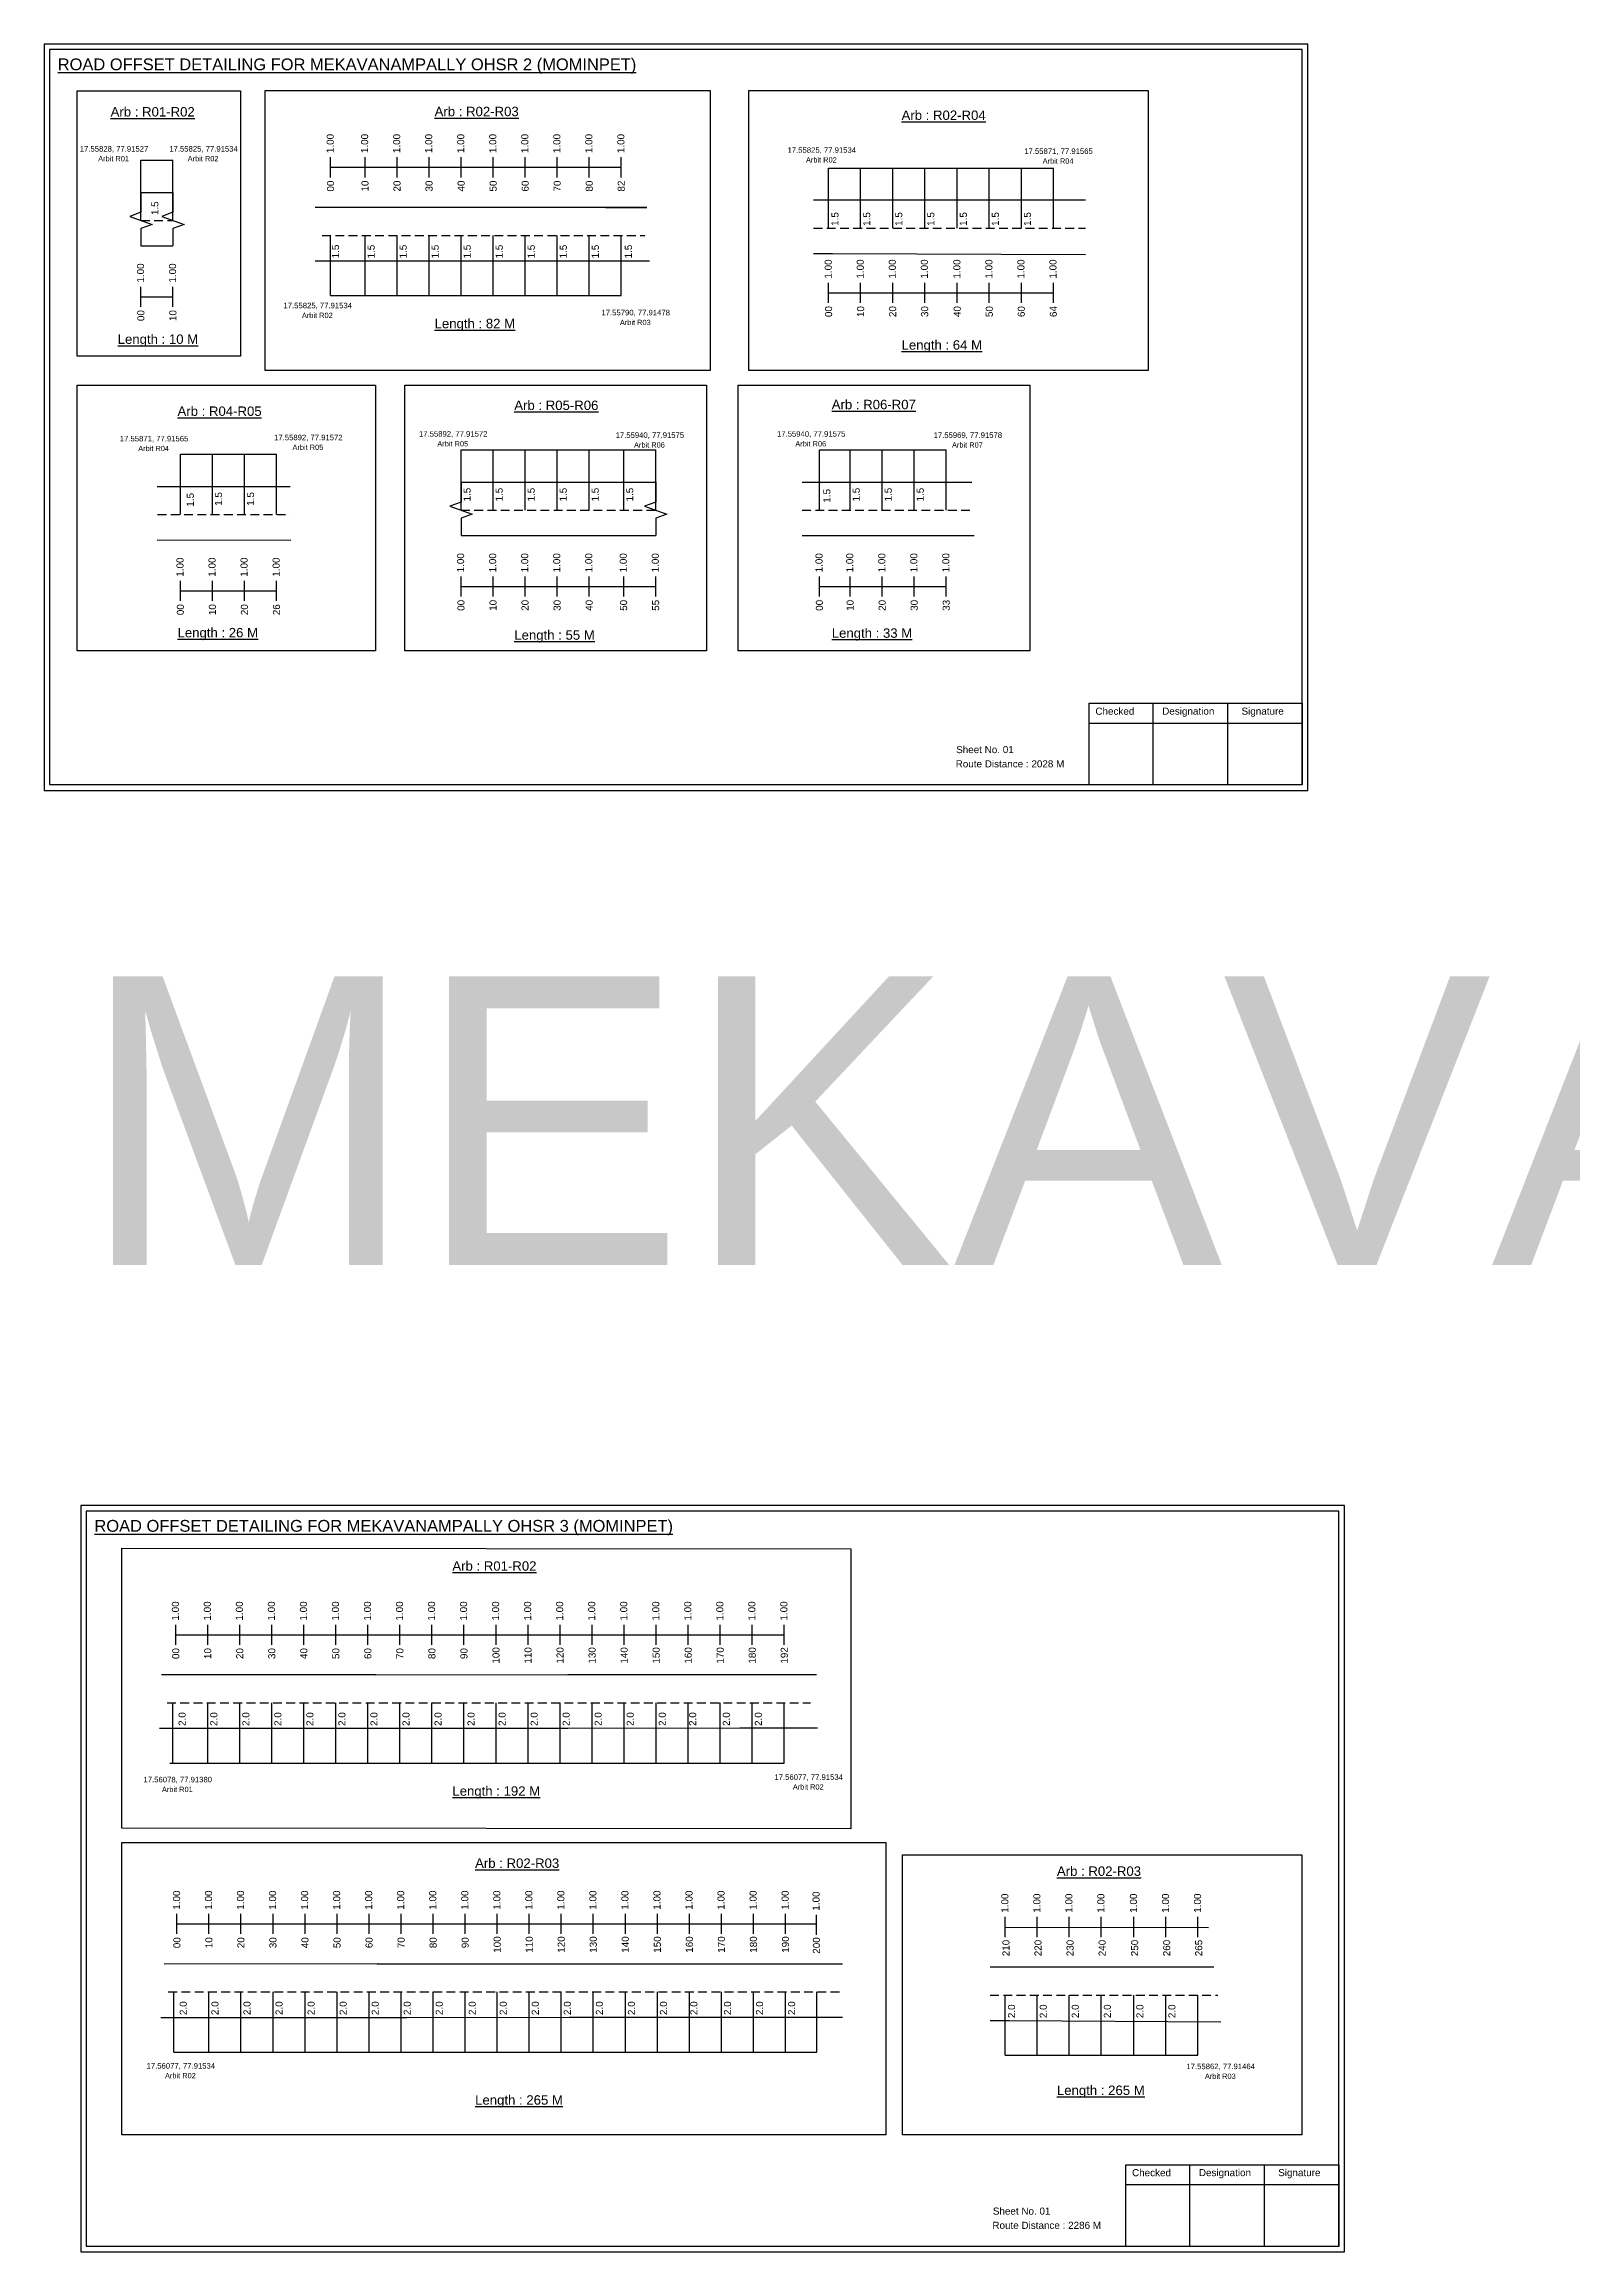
# Model space of a CAD drawing. Header units: inches. Extents: x 1241 to 8862, y 322 to 2472.
# Drawn here: x 4121 to 4770, y 322 to 1259 of the extents above; entities that cross this region are included whole.
import ezdxf

# ---------------------------------------------------------------- set-up
doc = ezdxf.new("R2010")
doc.units = ezdxf.units.IN
doc.header["$MEASUREMENT"] = 0
doc.linetypes.add('DASHED2', pattern=[0.375, 0.25, -0.125])
doc.layers.add('PDF_Geometry', color=7, linetype='Continuous')
doc.layers.add('PDF_Text', color=5, linetype='Continuous')
doc.styles.add('PDF Arial', font='arial.ttf')
doc.styles.get("Standard").update_dxf_attribs({"font": 'arial.ttf'})

msp = doc.modelspace()

# ---------------------------------------------------------------- linework, layer by layer
at = {"color": 5}
for p, q in [((4162.31, 1209.72), (4175.91, 1209.72)), ((4454.29, 1206.41), (4549.71, 1206.41)), ((4242.84, 1152.3), (4366.27, 1152.3)), ((4179.07, 1084.9), (4219.87, 1084.9)), ((4298.21, 1086.74), (4380.87, 1086.74)), ((4450.39, 1086.74), (4504.22, 1086.74)), ((4174.6, 529.46), (4435.48, 529.46)), ((4176.3, 406.74), (4449.27, 406.74)), ((4529.26, 405.44), (4611.08, 405.47))]:
    msp.add_line(p, q, dxfattribs=at)
for p, q in [((4162.31, 1184.18), (4162.31, 1209.72)), ((4175.91, 1184.18), (4175.91, 1209.72)), ((4454.29, 1180.87), (4454.29, 1206.41)), ((4467.89, 1180.87), (4467.89, 1206.41)), ((4481.49, 1180.87), (4481.49, 1206.41)), ((4495.09, 1180.87), (4495.09, 1206.41)), ((4508.91, 1180.87), (4508.91, 1206.41)), ((4522.51, 1180.87), (4522.51, 1206.41)), ((4536.11, 1180.87), (4536.11, 1206.41)), ((4549.71, 1180.87), (4549.71, 1206.41)), ((4162.31, 1196.06), (4175.91, 1196.06)), ((4563.31, 1192.76), (4447.88, 1192.76)), ((4377.14, 1189.72), (4236.28, 1189.72)), ((4359.52, 1189.72), (4377.14, 1189.72)), ((4162.31, 1173.38), (4175.91, 1173.38)), ((4242.84, 1152.3), (4242.84, 1177.83)), ((4257.47, 1152.3), (4257.47, 1177.83)), ((4271.07, 1152.3), (4271.07, 1177.83)), ((4284.67, 1152.3), (4284.67, 1177.83)), ((4298.27, 1152.3), (4298.27, 1177.83)), ((4311.87, 1152.3), (4311.87, 1177.83)), ((4325.47, 1152.3), (4325.47, 1177.83)), ((4339.07, 1152.3), (4339.07, 1177.83)), ((4352.67, 1152.3), (4352.67, 1177.83)), ((4366.27, 1152.3), (4366.27, 1177.83)), ((4236.28, 1167.03), (4268.4, 1167.03)), ((4268.4, 1167.03), (4378.27, 1167.03)), ((4447.88, 1170.07), (4455.94, 1170.07)), ((4455.94, 1170.07), (4563.31, 1169.78)), ((4179.07, 1059.37), (4179.07, 1084.9)), ((4192.67, 1059.37), (4192.67, 1084.9)), ((4206.27, 1059.37), (4206.27, 1084.9)), ((4219.87, 1059.37), (4219.87, 1084.9)), ((4298.21, 1061.2), (4298.21, 1086.74)), ((4311.81, 1061.2), (4311.81, 1086.74)), ((4325.41, 1061.2), (4325.41, 1086.74)), ((4339.01, 1061.2), (4339.01, 1086.74)), ((4352.61, 1061.2), (4352.61, 1086.74)), ((4367.27, 1061.21), (4367.27, 1086.74)), ((4380.87, 1061.21), (4380.87, 1086.74)), ((4450.39, 1061.2), (4450.39, 1086.74)), ((4463.42, 1061.2), (4463.42, 1086.74)), ((4477.02, 1061.2), (4477.02, 1086.74)), ((4490.62, 1061.2), (4490.62, 1086.74)), ((4504.22, 1061.2), (4504.22, 1086.74)), ((4169.24, 1071.25), (4225.73, 1071.25)), ((4298.21, 1073.09), (4380.87, 1073.09)), ((4443.04, 1073.09), (4515.07, 1073.09)), ((4298.21, 1050.4), (4380.87, 1050.4)), ((4443.04, 1050.4), (4516.07, 1050.4)), ((4169.24, 1048.56), (4225.95, 1048.44)), ((4262.04, 566.88), (4171.1, 566.84)), ((4262.04, 566.88), (4343.62, 566.96)), ((4343.62, 566.96), (4449.21, 567)), ((4175.79, 529.46), (4175.79, 555)), ((4190.68, 529.46), (4190.68, 555)), ((4204.28, 529.46), (4204.28, 555)), ((4217.88, 529.46), (4217.88, 555)), ((4231.48, 529.46), (4231.48, 555)), ((4245.08, 529.46), (4245.08, 555)), ((4258.68, 529.46), (4258.68, 555)), ((4272.28, 529.46), (4272.28, 555)), ((4285.88, 529.46), (4285.88, 555)), ((4299.48, 529.46), (4299.48, 555)), ((4313.08, 529.46), (4313.08, 555)), ((4326.68, 529.46), (4326.68, 555)), ((4340.28, 529.46), (4340.28, 555)), ((4353.88, 529.46), (4353.88, 555)), ((4367.48, 529.46), (4367.48, 555)), ((4381.08, 529.46), (4381.08, 555)), ((4394.68, 529.46), (4394.68, 555)), ((4408.28, 529.46), (4408.28, 555)), ((4421.88, 529.46), (4421.88, 555)), ((4435.48, 529.46), (4435.48, 555)), ((4170.23, 544.2), (4220.5, 544.2)), ((4216.95, 544.2), (4274.71, 544.23)), ((4274.71, 544.23), (4343.62, 544.27)), ((4343.62, 544.27), (4416.65, 544.32)), ((4416.65, 544.32), (4449.52, 544.35)), ((4262.55, 444.16), (4172.12, 444.06)), ((4262.55, 444.16), (4344.13, 444.24)), ((4344.13, 444.24), (4460.17, 444.19)), ((4617.81, 442.86), (4522.85, 442.86)), ((4176.3, 406.74), (4176.3, 432.28)), ((4191.19, 406.74), (4191.19, 432.28)), ((4204.79, 406.74), (4204.79, 432.28)), ((4218.39, 406.74), (4218.39, 432.28)), ((4231.99, 406.74), (4231.99, 432.28)), ((4245.59, 406.74), (4245.59, 432.28)), ((4259.19, 406.74), (4259.19, 432.28)), ((4272.79, 406.74), (4272.79, 432.28)), ((4286.39, 406.74), (4286.39, 432.28)), ((4299.99, 406.74), (4299.99, 432.28)), ((4313.59, 406.74), (4313.59, 432.28)), ((4327.19, 406.74), (4327.19, 432.28)), ((4340.79, 406.74), (4340.79, 432.28)), ((4354.39, 406.74), (4354.39, 432.28)), ((4367.99, 406.74), (4367.99, 432.28)), ((4381.59, 406.74), (4381.59, 432.28)), ((4395.19, 406.74), (4395.19, 432.28)), ((4408.79, 406.74), (4408.79, 432.28)), ((4422.39, 406.74), (4422.39, 432.28)), ((4435.99, 406.74), (4435.99, 432.28)), ((4449.27, 406.74), (4449.27, 432.28)), ((4529.26, 405.44), (4529.26, 430.98)), ((4542.86, 405.44), (4542.86, 430.98)), ((4556.46, 405.44), (4556.46, 430.98)), ((4570.06, 405.44), (4570.06, 430.98)), ((4583.88, 405.44), (4583.88, 430.98)), ((4597.48, 405.44), (4597.48, 430.98)), ((4611.08, 405.44), (4611.08, 430.98)), ((4170.79, 421.48), (4221.01, 421.48)), ((4217.46, 421.48), (4275.22, 421.51)), ((4275.22, 421.51), (4344.13, 421.55)), ((4344.13, 421.55), (4417.16, 421.6)), ((4417.16, 421.6), (4460.25, 421.63))]:
    msp.add_line(p, q)
at = {"color": 217, "true_color": 0x93278f}
for p, q in [((4242.84, 1202.44), (4242.84, 1211)), ((4257.47, 1202.44), (4257.47, 1211)), ((4271.07, 1202.44), (4271.07, 1211)), ((4284.67, 1202.44), (4284.67, 1211)), ((4298.27, 1202.44), (4298.27, 1211)), ((4311.87, 1202.44), (4311.87, 1211)), ((4325.47, 1202.44), (4325.47, 1211)), ((4339.07, 1202.44), (4339.07, 1211)), ((4352.67, 1202.44), (4352.67, 1211)), ((4366.27, 1202.44), (4366.27, 1211)), ((4242.84, 1206.72), (4366.27, 1206.79)), ((4162.31, 1147.48), (4162.31, 1156.04)), ((4175.91, 1147.48), (4175.91, 1156.04)), ((4454.29, 1149.18), (4454.29, 1157.74)), ((4454.29, 1153.45), (4549.71, 1153.51)), ((4467.89, 1149.18), (4467.89, 1157.74)), ((4481.49, 1149.18), (4481.49, 1157.74)), ((4495.09, 1149.18), (4495.09, 1157.74)), ((4508.91, 1149.18), (4508.91, 1157.74)), ((4522.51, 1149.18), (4522.51, 1157.74)), ((4536.11, 1149.18), (4536.11, 1157.74)), ((4549.71, 1149.18), (4549.71, 1157.74)), ((4162.31, 1151.75), (4175.91, 1151.75)), ((4179.07, 1022.67), (4179.07, 1031.22)), ((4192.67, 1022.67), (4192.67, 1031.22)), ((4206.27, 1022.67), (4206.27, 1031.22)), ((4219.87, 1022.67), (4219.87, 1031.22)), ((4298.21, 1024.5), (4298.21, 1033.06)), ((4311.81, 1024.5), (4311.81, 1033.06)), ((4325.41, 1024.5), (4325.41, 1033.06)), ((4339.01, 1024.5), (4339.01, 1033.06)), ((4352.61, 1024.5), (4352.61, 1033.06)), ((4367.27, 1024.51), (4367.27, 1033.06)), ((4380.87, 1024.51), (4380.87, 1033.06)), ((4450.39, 1024.5), (4450.39, 1033.06)), ((4463.42, 1024.5), (4463.42, 1033.06)), ((4477.02, 1024.5), (4477.02, 1033.06)), ((4490.62, 1024.5), (4490.62, 1033.06)), ((4504.22, 1024.5), (4504.22, 1033.06)), ((4179.07, 1026.94), (4219.87, 1026.94)), ((4298.21, 1028.77), (4380.87, 1028.78)), ((4450.39, 1028.77), (4504.22, 1028.78)), ((4177.11, 579.61), (4177.11, 588.16)), ((4177.11, 583.87), (4435.48, 583.88)), ((4190.68, 579.61), (4190.68, 588.16)), ((4204.28, 579.61), (4204.28, 588.16)), ((4217.88, 579.61), (4217.88, 588.16)), ((4231.48, 579.61), (4231.48, 588.16)), ((4245.08, 579.61), (4245.08, 588.16)), ((4258.68, 579.61), (4258.68, 588.16)), ((4272.28, 579.61), (4272.28, 588.16)), ((4285.88, 579.61), (4285.88, 588.16)), ((4299.48, 579.61), (4299.48, 588.16)), ((4313.08, 579.61), (4313.08, 588.16)), ((4326.68, 579.61), (4326.68, 588.16)), ((4340.28, 579.61), (4340.28, 588.16)), ((4353.88, 579.61), (4353.88, 588.16)), ((4367.48, 579.61), (4367.48, 588.16)), ((4381.08, 579.61), (4381.08, 588.16)), ((4394.68, 579.61), (4394.68, 588.16)), ((4408.28, 579.61), (4408.28, 588.16)), ((4421.88, 579.61), (4421.88, 588.16)), ((4435.48, 579.61), (4435.48, 588.16)), ((4177.62, 456.89), (4177.62, 465.44)), ((4177.62, 461.16), (4449.12, 461.16)), ((4191.19, 456.89), (4191.19, 465.44)), ((4204.79, 456.89), (4204.79, 465.44)), ((4218.39, 456.89), (4218.39, 465.44)), ((4231.99, 456.89), (4231.99, 465.44)), ((4245.59, 456.89), (4245.59, 465.44)), ((4259.19, 456.89), (4259.19, 465.44)), ((4272.79, 456.89), (4272.79, 465.44)), ((4286.39, 456.89), (4286.39, 465.44)), ((4299.99, 456.89), (4299.99, 465.44)), ((4313.59, 456.89), (4313.59, 465.44)), ((4327.19, 456.89), (4327.19, 465.44)), ((4340.79, 456.89), (4340.79, 465.44)), ((4354.39, 456.89), (4354.39, 465.44)), ((4367.99, 456.89), (4367.99, 465.44)), ((4381.59, 456.89), (4381.59, 465.44)), ((4395.19, 456.89), (4395.19, 465.44)), ((4408.79, 456.89), (4408.79, 465.44)), ((4422.39, 456.89), (4422.39, 465.44)), ((4435.99, 456.89), (4435.99, 465.44)), ((4449.12, 456.49), (4449.12, 465.05)), ((4529.26, 455.59), (4529.26, 464.14)), ((4529.26, 459.85), (4615.59, 459.62)), ((4542.86, 455.59), (4542.86, 464.14)), ((4556.46, 455.59), (4556.46, 464.14)), ((4570.06, 455.59), (4570.06, 464.14)), ((4583.88, 455.59), (4583.88, 464.14)), ((4597.48, 455.59), (4597.48, 464.14)), ((4611.08, 455.59), (4611.08, 464.14))]:
    msp.add_line(p, q, dxfattribs=at)
at = {"linetype": 'DASHED2', "ltscale": 15}
for p, q in [((4162.31, 1184.18), (4175.91, 1184.18)), ((4447.88, 1180.87), (4563.31, 1180.87)), ((4239.25, 1177.83), (4376.29, 1177.83)), ((4169.39, 1059.37), (4225.73, 1059.37)), ((4298.21, 1061.21), (4380.87, 1061.21)), ((4443.04, 1061.2), (4515.57, 1061.2)), ((4173.39, 555), (4446.54, 555)), ((4173.9, 432.28), (4460.21, 432.28)), ((4522.85, 430.98), (4619.53, 430.98))]:
    msp.add_line(p, q, dxfattribs=at)
for points in [[(4135.21, 1239.2), (4204.59, 1239.2), (4204.59, 1126.52), (4135.21, 1126.52)], [(4215.06, 1239.25), (4403.99, 1239.25), (4403.99, 1120.42), (4215.06, 1120.42)], [(4420.37, 1239.25), (4589.98, 1239.25), (4589.98, 1120.42), (4420.37, 1120.42)], [(4135.21, 1114.22), (4261.97, 1114.22), (4261.97, 1001.54), (4135.21, 1001.54)], [(4274.35, 1114.22), (4402.45, 1114.22), (4402.45, 1001.54), (4274.35, 1001.54)], [(4415.92, 1114.22), (4539.73, 1114.22), (4539.73, 1001.54), (4415.92, 1001.54)], [(4154.21, 620.64), (4463.71, 620.29), (4463.71, 501.47), (4154.21, 501.82)], [(4154.21, 495.72), (4478.64, 495.72), (4478.64, 371.67), (4154.21, 371.67)], [(4485.63, 490.49), (4655.24, 490.49), (4655.24, 371.67), (4485.63, 371.67)]]:
    msp.add_lwpolyline(points, close=True)
at = {"linetype": 'Continuous'}
for points in [[(4162.31, 1196.06), (4162.31, 1187.63), (4157.57, 1185.91), (4167.05, 1182.45), (4162.31, 1180.73), (4162.31, 1173.38)], [(4175.91, 1196.06), (4175.91, 1187.63), (4171.17, 1185.91), (4180.65, 1182.45), (4175.91, 1180.73), (4175.91, 1173.38)], [(4298.21, 1073.09), (4298.21, 1064.65), (4293.47, 1062.93), (4302.96, 1059.48), (4298.21, 1057.75), (4298.21, 1050.4)], [(4380.87, 1073.09), (4380.87, 1064.65), (4376.13, 1062.93), (4385.61, 1059.48), (4380.87, 1057.75), (4380.87, 1050.4)]]:
    msp.add_lwpolyline(points, dxfattribs=at)
msp.add_lwpolyline([(4522.85, 420.18), (4530.91, 420.18), (4620.76, 419.67)])
at = {"layer": 'PDF_Geometry'}
for points in [[(4121.22, 1258.99), (4121.22, 942.28), (4657.69, 942.28), (4657.69, 1258.99)], [(4123.55, 1256.67), (4123.55, 944.7), (4655.28, 944.7), (4655.28, 1256.67)], [(4136.79, 638.69), (4136.79, 321.98), (4673.27, 321.98), (4673.27, 638.69)], [(4139.12, 636.36), (4139.12, 324.4), (4670.85, 324.4), (4670.85, 636.36)]]:
    msp.add_lwpolyline(points, close=True, dxfattribs=at)
at = {"layer": 'PDF_Geometry', "color": 242, "true_color": 0xcc1f26}
for points in [[(4655.28, 944.61), (4564.93, 944.61), (4564.93, 979.22), (4655.28, 979.22)], [(4670.85, 324.3), (4580.51, 324.3), (4580.51, 358.92), (4670.85, 358.92)]]:
    msp.add_lwpolyline(points, close=True, dxfattribs=at)
for points in [[(4591.91, 979.22), (4591.91, 944.61)], [(4623.64, 979.22), (4623.64, 944.61)], [(4564.93, 970.84), (4655.28, 970.84)], [(4607.49, 358.92), (4607.49, 324.3)], [(4639.21, 358.92), (4639.21, 324.3)], [(4580.51, 350.54), (4670.85, 350.54)]]:
    msp.add_lwpolyline(points, dxfattribs=at)

# ---------------------------------------------------------------- texts
at = {"color": 242, "true_color": 0xcd2027}
for s, height, p in [('%%UROAD OFFSET DETAILING FOR MEKAVANAMPALLY OHSR 2 (MOMINPET)', 5, (4127, 1247.92)), ('%%UArb : R01-R02', 4, (4149.45, 1228.28)), ('%%UArb : R02-R03', 4, (4287, 1228.41)), ('%%UArb : R02-R04', 4, (4485.26, 1226.82)), ('%%ULength : 10 M', 4, (4152.45, 1131.78)), ('%%ULength : 82 M', 4, (4287, 1138.41)), ('%%ULength : 64 M', 4, (4485.26, 1129.32)), ('%%UArb : R05-R06', 4, (4320.83, 1103.71)), ('%%UArb : R06-R07', 4, (4455.62, 1104.04)), ('%%UArb : R04-R05', 4, (4177.86, 1101.21)), ('%%ULength : 26 M', 4, (4177.86, 1007.21)), ('%%ULength : 55 M', 4, (4320.83, 1006.21)), ('%%ULength : 33 M', 4, (4455.62, 1007.04)), ('%%UROAD OFFSET DETAILING FOR MEKAVANAMPALLY OHSR 3 (MOMINPET)', 5, (4142.57, 627.62)), ('%%UArb : R01-R02', 4, (4294.54, 611.07)), ('%%ULength : 192 M', 4, (4294.54, 515.57)), ('%%UArb : R02-R03', 4, (4304.2, 484.94)), ('%%UArb : R02-R03', 4, (4551.22, 481.56)), ('%%ULength : 265 M', 4, (4304.2, 384.44)), ('%%ULength : 265 M', 4, (4551.22, 388.56))]:
    msp.add_text(s, height=height, dxfattribs=at).set_placement(p)
at = {"color": 217, "true_color": 0x93278f}
for s, p in [('1.00', (4244.16, 1212.74)), ('1.00', (4258.79, 1212.74)), ('1.00', (4272.39, 1212.74)), ('1.00', (4285.99, 1212.74)), ('1.00', (4299.59, 1212.74)), ('1.00', (4313.19, 1212.74)), ('1.00', (4326.79, 1212.74)), ('1.00', (4340.39, 1212.74)), ('1.00', (4353.99, 1212.74)), ('1.00', (4367.59, 1212.74)), ('00', (4244.31, 1196.42)), ('10', (4258.94, 1196.42)), ('20', (4272.54, 1196.42)), ('30', (4286.14, 1196.42)), ('40', (4299.74, 1196.42)), ('50', (4313.34, 1196.42)), ('60', (4326.94, 1196.42)), ('70', (4340.54, 1196.42)), ('80', (4354.14, 1196.42)), ('82', (4367.74, 1196.42)), ('1.00', (4163.64, 1157.78)), ('1.00', (4177.24, 1157.78)), ('1.00', (4455.62, 1159.48)), ('1.00', (4469.22, 1159.48)), ('1.00', (4482.82, 1159.48)), ('1.00', (4496.42, 1159.48)), ('1.00', (4510.24, 1159.48)), ('1.00', (4523.84, 1159.48)), ('1.00', (4537.44, 1159.48)), ('1.00', (4551.04, 1159.48)), ('00', (4163.79, 1141.45)), ('10', (4177.39, 1141.45)), ('00', (4455.77, 1143.16)), ('10', (4469.37, 1143.16)), ('20', (4482.97, 1143.16)), ('30', (4496.57, 1143.16)), ('40', (4510.39, 1143.16)), ('50', (4523.99, 1143.16)), ('60', (4537.59, 1143.16)), ('64', (4551.19, 1143.16)), ('1.00', (4180.4, 1032.96)), ('1.00', (4194, 1032.96)), ('1.00', (4207.6, 1032.96)), ('1.00', (4221.2, 1032.96)), ('1.00', (4299.54, 1034.8)), ('1.00', (4313.14, 1034.8)), ('1.00', (4326.74, 1034.8)), ('1.00', (4340.34, 1034.8)), ('1.00', (4353.94, 1034.8)), ('1.00', (4368.59, 1034.8)), ('1.00', (4382.19, 1034.8)), ('1.00', (4451.71, 1034.8)), ('1.00', (4464.75, 1034.8)), ('1.00', (4478.35, 1034.8)), ('1.00', (4491.95, 1034.8)), ('1.00', (4505.55, 1034.8)), ('00', (4299.69, 1018.48)), ('10', (4313.29, 1018.48)), ('20', (4326.89, 1018.48)), ('30', (4340.49, 1018.48)), ('40', (4354.09, 1018.48)), ('50', (4368.74, 1018.48)), ('55', (4382.34, 1018.48)), ('00', (4451.86, 1018.48)), ('10', (4464.9, 1018.48)), ('20', (4478.5, 1018.48)), ('30', (4492.1, 1018.48)), ('33', (4505.7, 1018.48)), ('00', (4180.55, 1016.64)), ('10', (4194.15, 1016.64)), ('20', (4207.75, 1016.64)), ('26', (4221.35, 1016.64)), ('1.00', (4178.44, 589.9)), ('1.00', (4192, 589.9)), ('1.00', (4205.6, 589.9)), ('1.00', (4219.2, 589.9)), ('1.00', (4232.8, 589.9)), ('1.00', (4246.4, 589.9)), ('1.00', (4260, 589.9)), ('1.00', (4273.6, 589.9)), ('1.00', (4287.2, 589.9)), ('1.00', (4300.8, 589.9)), ('1.00', (4314.4, 589.9)), ('1.00', (4328, 589.9)), ('1.00', (4341.6, 589.9)), ('1.00', (4355.2, 589.9)), ('1.00', (4368.8, 589.9)), ('1.00', (4382.4, 589.9)), ('1.00', (4396, 589.9)), ('1.00', (4409.6, 589.9)), ('1.00', (4423.2, 589.9)), ('1.00', (4436.8, 589.9)), ('00', (4178.59, 573.58)), ('10', (4192.16, 573.58)), ('20', (4205.76, 573.58)), ('30', (4219.36, 573.58)), ('40', (4232.96, 573.58)), ('50', (4246.56, 573.58)), ('60', (4260.16, 573.58)), ('70', (4273.76, 573.58)), ('80', (4287.36, 573.58)), ('90', (4300.96, 573.58)), ('100', (4314.56, 571.63)), ('110', (4328.16, 571.63)), ('120', (4341.76, 571.63)), ('130', (4355.36, 571.63)), ('140', (4368.96, 571.63)), ('150', (4382.56, 571.63)), ('160', (4396.16, 571.63)), ('170', (4409.76, 571.63)), ('180', (4423.36, 571.63)), ('192', (4436.96, 571.63)), ('1.00', (4178.95, 467.18)), ('1.00', (4192.51, 467.18)), ('1.00', (4206.11, 467.18)), ('1.00', (4219.71, 467.18)), ('1.00', (4233.31, 467.18)), ('1.00', (4246.91, 467.18)), ('1.00', (4260.51, 467.18)), ('1.00', (4274.11, 467.18)), ('1.00', (4287.71, 467.18)), ('1.00', (4301.31, 467.18)), ('1.00', (4314.91, 467.18)), ('1.00', (4328.51, 467.18)), ('1.00', (4342.11, 467.18)), ('1.00', (4355.71, 467.18)), ('1.00', (4369.31, 467.18)), ('1.00', (4382.91, 467.18)), ('1.00', (4396.51, 467.18)), ('1.00', (4410.11, 467.18)), ('1.00', (4423.71, 467.18)), ('1.00', (4437.31, 467.18)), ('1.00', (4450.45, 466.79)), ('1.00', (4530.59, 465.88)), ('1.00', (4544.19, 465.88)), ('1.00', (4557.79, 465.88)), ('1.00', (4571.39, 465.88)), ('1.00', (4585.2, 465.88)), ('1.00', (4598.8, 465.88)), ('1.00', (4612.4, 465.88)), ('00', (4179.1, 450.86)), ('10', (4192.66, 450.86)), ('20', (4206.26, 450.86)), ('30', (4219.86, 450.86)), ('40', (4233.46, 450.86)), ('50', (4247.06, 450.86)), ('60', (4260.66, 450.86)), ('70', (4274.26, 450.86)), ('80', (4287.86, 450.86)), ('90', (4301.46, 450.86)), ('100', (4315.06, 448.91)), ('110', (4328.66, 448.91)), ('120', (4342.26, 448.91)), ('130', (4355.86, 448.91)), ('140', (4369.46, 448.91)), ('150', (4383.06, 448.91)), ('160', (4396.66, 448.91)), ('170', (4410.26, 448.91)), ('180', (4423.86, 448.91)), ('190', (4437.46, 448.91)), ('200', (4450.6, 448.51)), ('210', (4531.09, 447.44)), ('220', (4544.69, 447.44)), ('230', (4558.29, 447.44)), ('240', (4571.89, 447.44)), ('250', (4585.71, 447.44)), ('260', (4599.31, 447.44)), ('265', (4612.91, 447.44))]:
    msp.add_text(s, height=3, rotation=90, dxfattribs=at).set_placement(p)
at = {"color": 5}
for s, height, p in [('17.55828, 77.91527', 2.34, (4136.35, 1213.39)), ('Arbit R01', 2.246, (4144.17, 1209.26)), ('17.55825, 77.91534', 2.34, (4174.35, 1213.39)), ('Arbit R02', 2.246, (4182.17, 1209.26)), ('17.55825, 77.91534', 2.34, (4436.85, 1212.89)), ('Arbit R02', 2.246, (4444.67, 1208.76)), ('17.55871, 77.91565', 2.34, (4537.35, 1212.39)), ('Arbit R04', 2.246, (4545.17, 1208.26)), ('17.55825, 77.91534', 2.34, (4222.85, 1146.89)), ('Arbit R02', 2.246, (4230.67, 1142.76)), ('17.55790, 77.91478', 2.34, (4357.85, 1143.89)), ('Arbit R03', 2.246, (4365.67, 1139.76)), ('17.55871, 77.91565', 2.34, (4153.35, 1090.39)), ('Arbit R04', 2.246, (4161.17, 1086.26)), ('17.55892, 77.91572', 2.34, (4218.85, 1090.89)), ('Arbit R05', 2.246, (4226.67, 1086.76)), ('17.55892, 77.91572', 2.34, (4280.35, 1092.39)), ('Arbit R05', 2.246, (4288.17, 1088.26)), ('17.55940, 77.91575', 2.34, (4363.85, 1091.89)), ('Arbit R06', 2.246, (4371.67, 1087.76)), ('17.55940, 77.91575', 2.34, (4432.35, 1092.39)), ('Arbit R06', 2.246, (4440.17, 1088.26)), ('17.55969, 77.91578', 2.34, (4498.85, 1091.89)), ('Arbit R07', 2.246, (4506.67, 1087.76)), ('17.56078, 77.91380', 2.34, (4163.42, 521.25)), ('Arbit R01', 2.246, (4171.24, 517.12)), ('17.56077, 77.91534', 2.34, (4431.28, 522.3)), ('Arbit R02', 2.246, (4439.1, 518.18)), ('17.56077, 77.91534', 2.34, (4164.71, 399.74)), ('Arbit R02', 2.246, (4172.53, 395.62)), ('17.55862, 77.91464', 2.34, (4606.22, 399.52)), ('Arbit R03', 2.246, (4614.04, 395.39))]:
    msp.add_text(s, height=height, dxfattribs=at).set_placement(p)
for s, p in [('1.5', (4169.73, 1186.43)), ('1.5', (4458.47, 1181.87)), ('1.5', (4471.96, 1181.87)), ('1.5', (4485.56, 1181.87)), ('1.5', (4499.16, 1181.87)), ('1.5', (4512.98, 1181.87)), ('1.5', (4526.58, 1181.87)), ('1.5', (4540.18, 1181.87)), ('1.5', (4246.44, 1168.08)), ('1.5', (4261.53, 1168.03)), ('1.5', (4275.13, 1168.03)), ('1.5', (4288.73, 1168.03)), ('1.5', (4302.33, 1168.03)), ('1.5', (4315.93, 1168.03)), ('1.5', (4329.53, 1168.03)), ('1.5', (4343.13, 1168.03)), ('1.5', (4356.73, 1168.03)), ('1.5', (4370.76, 1168.03)), ('1.5', (4184.79, 1062.68)), ('1.5', (4196.74, 1063.04)), ('1.5', (4210.34, 1063.04)), ('1.5', (4302.28, 1064.88)), ('1.5', (4315.88, 1064.88)), ('1.5', (4329.48, 1064.88)), ('1.5', (4343.08, 1064.88)), ('1.5', (4356.68, 1064.88)), ('1.5', (4371.34, 1064.88)), ('1.5', (4455.02, 1064.38)), ('1.5', (4467.49, 1064.88)), ('1.5', (4481.09, 1064.88)), ('1.5', (4494.69, 1064.88)), ('2.0', (4181.29, 545.19)), ('2.0', (4194.75, 545.19)), ('2.0', (4208.35, 545.19)), ('2.0', (4221.95, 545.19)), ('2.0', (4235.55, 545.19)), ('2.0', (4249.15, 545.19)), ('2.0', (4262.75, 545.19)), ('2.0', (4276.35, 545.19)), ('2.0', (4289.95, 545.19)), ('2.0', (4303.97, 545.19)), ('2.0', (4317.15, 545.19)), ('2.0', (4330.75, 545.19)), ('2.0', (4344.35, 545.19)), ('2.0', (4357.95, 545.19)), ('2.0', (4371.55, 545.19)), ('2.0', (4385.15, 545.19)), ('2.0', (4398.06, 545.19)), ('2.0', (4412.35, 545.19)), ('2.0', (4425.95, 545.19)), ('2.0', (4181.8, 422.48)), ('2.0', (4195.26, 422.48)), ('2.0', (4208.86, 422.48)), ('2.0', (4222.46, 422.48)), ('2.0', (4236.06, 422.48)), ('2.0', (4249.66, 422.48)), ('2.0', (4263.26, 422.48)), ('2.0', (4276.86, 422.48)), ('2.0', (4290.46, 422.48)), ('2.0', (4304.48, 422.48)), ('2.0', (4317.66, 422.48)), ('2.0', (4331.26, 422.48)), ('2.0', (4344.86, 422.48)), ('2.0', (4358.46, 422.48)), ('2.0', (4372.06, 422.48)), ('2.0', (4385.66, 422.48)), ('2.0', (4398.57, 422.48)), ('2.0', (4412.86, 422.48)), ('2.0', (4426.46, 422.48)), ('2.0', (4440.06, 422.48)), ('2.0', (4533.44, 421.17)), ('2.0', (4546.93, 421.17)), ('2.0', (4560.53, 421.17)), ('2.0', (4574.13, 421.17)), ('2.0', (4587.94, 421.17)), ('2.0', (4601.54, 421.17))]:
    msp.add_text(s, height=3, rotation=90).set_placement(p)
for s, height, p in [('Sheet No. 01', 3, (4508.43, 958.08)), ('Route Distance : 2028 M', 3, (4508.24, 952.03)), ('MEKAVANAMPALLY 3', 122.5352, (4136.47, 740.86)), ('Sheet No. 01', 3, (4524.01, 337.78)), ('Route Distance : 2286 M', 3, (4523.82, 331.73))]:
    msp.add_text(s, height=height).set_placement(p)
at = {"layer": 'PDF_Text', "color": 7, "attachment_point": 7, "style": 'PDF Arial'}
for s, insert, char_height in [('Checked', (4567.54, 974.33), 3.001), ('Designation', (4595.92, 973.5), 3.0006), ('Signature', (4629.6, 973.5), 3.001), ('Checked', (4583.11, 354.03), 3.001), ('Designation', (4611.49, 353.2), 3.0006), ('Signature', (4645.17, 353.2), 3.001)]:
    msp.add_mtext(s, dxfattribs=dict(at, insert=insert, char_height=char_height))

doc.saveas('drawing.dxf')
